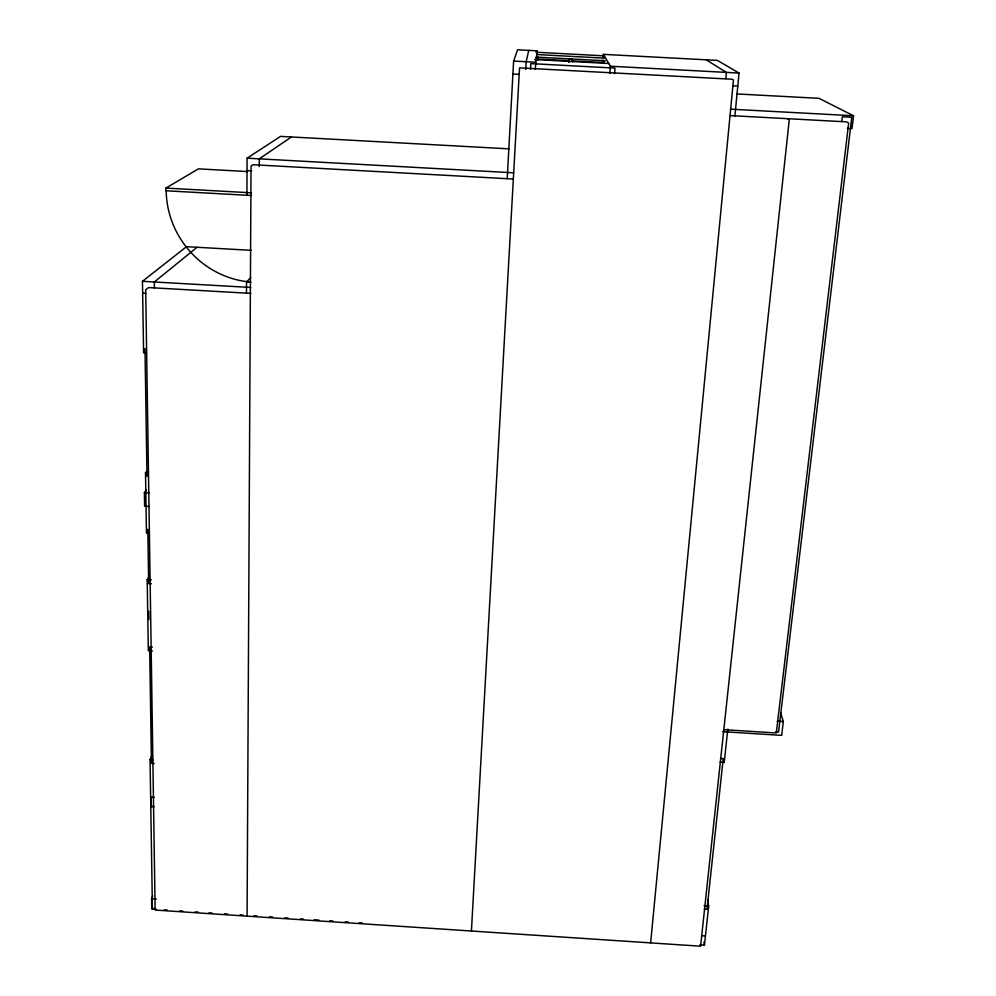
<?xml version="1.0" encoding="UTF-8"?>
<svg xmlns="http://www.w3.org/2000/svg" width="996" height="996" viewBox="0 0 996 996"><rect width="100%" height="100%" fill="white"/><g stroke="black" fill="none" stroke-linecap="round" stroke-linejoin="round"><path stroke-width="1.49" d="M246.473 292.849L246.522 282.03L250.755 277.535M246.921 195.266L247.083 158.177L280.548 136.377L509.168 148.852M247.083 916.146L251.029 166.183L253.146 164.726L513.363 179.043M259.246 166.569L259.296 158.85L291.405 136.975M507.213 178.72L513.612 61.067L517.596 49.8L537.105 50.833L536.931 53.722M471.419 931.011L519.539 67.89L732.097 79.232L733.442 80.103L650.637 942.888M525.751 69.471L526.187 61.74L528.739 50.398M530.482 69.172L530.806 63.607L614.98 68.089L614.582 73.654M535.201 69.446L537.105 50.833M536.595 59.486L536.769 56.598M538.002 59.586L538.139 57.432L536.035 57.32M568.704 62.312L568.915 59.063L572.053 59.225L572.688 61.901M602.705 63.034L602.854 60.868L604.958 60.98M603.165 57.233L603.377 54.357L717.394 60.407L739.044 73.069L734.874 116.096M609.851 73.43L610.374 66.222L603.377 54.357M725.81 78.535L726.395 72.397L706.176 59.81M699.815 944.756L704.471 945.055L708.691 905.987L707.658 899.923M720.083 762.152L724.217 762.413L727.815 729.122M537.84 60.046L538.139 57.432M841.769 121.425L842.317 116.793L851.767 117.304L778.561 732.023L775.784 731.848M737.214 93.96L819.011 98.33L853.535 115.773L852.003 128.596L847.359 128.347M780.578 712.663L783.317 721.565L781.673 735.372L722.785 731.662M156.409 909.323L151.766 909.012L151.604 898.741L152.799 895.914M155.388 908.688L152.413 908.489L150.047 759.599L152.127 755.429M152.45 650.948L148.317 650.687L147.196 579.572L148.877 576.983M149.251 506.478L144.607 506.205L144.395 492.634L146.263 490.169M197.071 247.282L154.33 281.98L154.417 288.193M146.524 352.982L143.598 352.808L142.465 281.308L186.476 246.684L251.316 250.332M251.465 195.515L165.934 190.771L165.909 188.082L198.441 168.859L247.494 171.561M535.885 52.215L604.423 55.863M537.031 54.556L604.335 58.129M568.928 58.664L572.028 58.826M601.484 60.395L604.584 60.557M536.346 57.108L604.684 60.744M536.471 58.963L568.853 60.694M571.941 60.856L602.779 62.499M534.653 59.536L609.129 63.495M513.612 61.067L535.611 62.238M610.374 66.222L739.044 73.069M512.903 74.04L518.767 74.351M733.143 85.805L737.787 86.054M730.641 109.174L853.535 115.773M730.168 115.586L846.476 121.861L848.654 123.031L776.307 732.969L723.818 729.67M247.083 158.177L513.662 172.806M247.02 170.59L251.664 170.851M165.909 188.082L251.465 192.826M246.522 282.03L250.992 282.279M142.465 281.308L250.681 287.458M250.868 293.384L148.491 287.558L145.69 289.824L155.152 910.058L700.586 946.2L789.243 119.831L787.5 118.673M142.652 293.11L145.74 293.297M148.354 472.403L145.491 472.229L146.462 533.184L149.276 533.358M144.395 492.634L149.051 492.908M147.196 579.572L151.392 579.821M151.442 583.756L148.653 583.581L147.806 529.262M152.4 647.114L149.637 646.939L151.454 763.322L154.143 763.496M777.191 721.179L783.317 721.565M720.482 758.442L723.233 758.616L706.986 909.373L704.309 909.199M150.047 759.599L153.123 759.786M150.645 796.987L153.695 797.186M154.081 797.51L150.981 797.31L151.118 806.262L154.218 806.461M150.794 806.536L153.832 806.735M704.11 905.688L708.691 905.987M151.604 898.741L156.26 899.052M702.367 935.73L705.454 935.929M164.153 909.834L167.253 910.033M179.641 910.854L182.729 911.066M195.116 911.888L198.216 912.087M209.048 912.809L212.148 913.008M224.536 913.83L227.636 914.042M240.024 914.863L243.111 915.063M253.955 915.785L257.055 915.984M269.43 916.806L272.531 917.017M284.918 917.839L288.018 918.038M300.406 918.86L303.494 919.071M314.338 919.781L318.981 920.092M329.813 920.814L332.913 921.014M345.301 921.835L348.401 922.047M359.232 922.757L362.332 922.968M602.854 60.868L604.348 63.582M723.557 759.425L724.217 762.413M568.915 59.063L569.463 61.727M703.985 942.029L704.471 945.055M144.993 348.575L146.985 476.424M148.74 611.245L148.865 619.649M249.984 281.968A89.926 85.469 53 0 1 166.195 190.622"/></g></svg>
